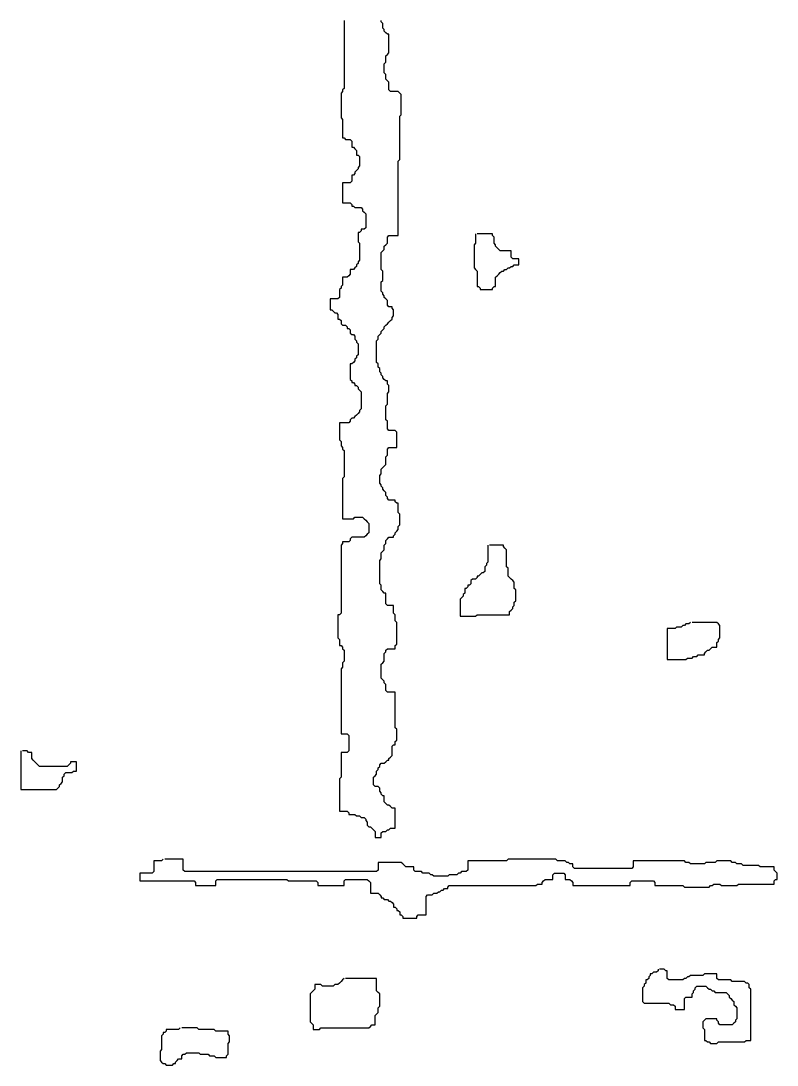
# Model space of a CAD drawing. Header units: metres. Extents: x 0 to 1024, y 124 to 841.
# Drawn here: x 633.5 to 878, y 129 to 466.3 of the extents above; entities that cross this region are included whole.
import ezdxf

# ---------------------------------------------------------------- set-up
doc = ezdxf.new("R2010")
doc.units = ezdxf.units.M
doc.layers.add('CURB', color=7, linetype='Continuous')

msp = doc.modelspace()

# ---------------------------------------------------------------- linework, layer by layer
at = {"layer": 'CURB', "lineweight": 25}
for points in [[(738, 466.5), (738, 466), (738, 465.5), (738, 465), (738, 464.5), (738, 464), (738, 463.5), (738, 463), (738, 462.5), (738, 462), (738, 461.5), (738, 461), (738, 460.5), (738, 460), (738, 459.5), (738, 459), (738, 458.5), (738, 458), (738, 457.5), (738, 457), (738, 456.5), (738, 456), (738, 455.5), (738, 455), (738, 454.5), (738, 454), (738, 453.5), (738, 453), (738, 452.5), (738, 452), (738, 451.5), (738, 451), (738, 450.5), (738, 450), (738, 449.5), (738, 449), (738, 448.5), (738, 448), (738, 447.5), (738, 447), (738, 446.5), (738, 446), (738, 445.5), (738, 445), (738, 444.5), (737.5, 444), (737.5, 443.5), (737, 443), (737, 442.5), (737, 442), (737, 441.5), (737, 441), (737, 440.5), (737, 440), (737, 439.5), (737, 439), (737, 438.5), (737, 438), (737, 437.5), (737, 437), (737, 436.5), (737, 436), (737, 435.5), (737, 435), (737.5, 434.5), (737.5, 434), (737.5, 433.5), (737.5, 433), (737.5, 432.5), (737.5, 432), (737.5, 431.5), (737.5, 431), (737.5, 430.5), (737.5, 430), (737.5, 429.5), (737.5, 429), (737.5, 428.5), (738, 428.5), (738.5, 428), (739, 428), (739.5, 428), (740, 428), (740.5, 427.5), (740.5, 427), (740.5, 426.5), (740.5, 426), (740.5, 425.5), (741, 425.5), (741.5, 425), (742, 424.5), (742, 424), (742, 423.5), (742, 423), (742.5, 423), (743, 422.5), (743, 422), (743, 421.5), (743, 421), (743, 420.5), (743, 420), (743, 419.5), (742.5, 419), (742.5, 418.5), (742, 418), (741.5, 417.5), (741.5, 417), (741, 416.5), (740.5, 416.5), (740.5, 416), (740.5, 415.5), (740.5, 415), (740.5, 414.5), (740, 414), (739.5, 414), (739, 414), (738.5, 414), (738, 414), (737.5, 414), (737.5, 413.5), (737.5, 413), (737.5, 412.5), (737.5, 412), (737.5, 411.5), (737.5, 411), (737.5, 410.5), (737.5, 410), (737.5, 409.5), (737.5, 409), (737.5, 408.5), (737.5, 408), (737.5, 407.5), (738, 407.5), (738.5, 407.5), (739, 407.5), (739.5, 407.5), (740, 407.5), (740.5, 407), (740.5, 406.5), (741, 406.5), (741.5, 406), (742, 406), (742.5, 406), (743, 406), (743.5, 406), (744, 405.5), (744, 405), (744.5, 404.5), (745, 404), (745, 403.5), (745, 403), (745, 402.5), (745, 402), (745, 401.5), (745, 401), (745, 400.5), (745, 400), (745, 399.5), (744.5, 399), (744, 399), (743.5, 399), (743.5, 398.5), (743, 398), (742.5, 398), (742.5, 397.5), (742.5, 397), (742.5, 396.5), (742.5, 396), (742.5, 395.5), (742.5, 395), (743, 394.5), (743, 394), (743, 393.5), (743, 393), (743, 392.5), (743, 392), (743, 391.5), (743, 391), (743, 390.5), (743, 390), (743, 389.5), (743, 389), (742.5, 388.5), (742.5, 388), (742, 387.5), (742, 387), (741.5, 386.5), (741, 386), (740.5, 386), (740, 386), (740, 385.5), (740, 385), (740, 384.5), (739.5, 384), (739, 383.5), (738.5, 383.5), (738, 383.5), (737.5, 383.5), (737.5, 383), (737.5, 382.5), (737.5, 382), (737.5, 381.5), (737.5, 381), (737, 380.5), (737, 380), (736.5, 379.5), (736.5, 379), (736.5, 378.5), (736.5, 378), (736.5, 377.5), (736.5, 377), (736, 376.5), (735.5, 376.5), (735, 376.5), (734.5, 376.5), (734, 376.5), (733.5, 376.5), (733.5, 376), (733.5, 375.5), (733.5, 375), (733.5, 374.5), (733.5, 374), (733.5, 373.5), (733.5, 373), (734, 373), (734.5, 372.5), (735, 372), (735.5, 372), (736, 371.5), (736, 371), (736, 370.5), (736, 370), (736.5, 370), (737, 369.5), (737, 369), (737, 368.5), (737.5, 368), (738, 368), (738.5, 368), (739, 367.5), (739, 367), (739.5, 367), (740, 366.5), (740, 366), (740, 365.5), (740.5, 365), (741, 365), (741.5, 364.5), (741.5, 364), (741.5, 363.5), (742, 363), (742, 362.5), (742.5, 362), (742.5, 361.5), (742.5, 361), (742.5, 360.5), (742.5, 360), (742.5, 359.5), (742.5, 359), (742.5, 358.5), (742, 358), (742, 357.5), (741.5, 357), (741.5, 356.5), (741, 356), (740.5, 355.5), (740, 355.5), (740, 355), (740, 354.5), (740, 354), (740, 353.5), (740, 353), (740, 352.5), (740, 352), (740, 351.5), (740, 351), (740, 350.5), (740.5, 350), (740.5, 349.5), (741, 349.5), (741.5, 349), (741.5, 348.5), (742, 348.5), (742.5, 348), (742.5, 347.5), (743, 347), (743.5, 346.5), (743.5, 346), (743.5, 345.5), (743.5, 345), (743.5, 344.5), (743.5, 344), (743.5, 343.5), (743.5, 343), (743.5, 342.5), (743.5, 342), (743.5, 341.5), (743.5, 341), (743, 340.5), (743, 340), (742.5, 339.5), (742, 339), (741.5, 338.5), (741, 338), (740.5, 338), (740, 337.5), (740, 337), (739.5, 336.5), (739, 336.5), (738.5, 336.5), (738, 336.5), (737.5, 336.5), (737, 336.5), (736.5, 336.5), (736.5, 336), (736.5, 335.5), (736.5, 335), (736.5, 334.5), (736.5, 334), (736.5, 333.5), (736.5, 333), (736.5, 332.5), (736.5, 332), (736.5, 331.5), (736.5, 331), (737, 330.5), (737, 330), (737, 329.5), (737, 329), (737.5, 328.5), (737.5, 328), (738, 327.5), (738, 327), (738, 326.5), (738, 326), (738, 325.5), (738, 325), (738, 324.5), (738, 324), (738, 323.5), (738, 323), (738, 322.5), (738, 322), (738, 321.5), (738, 321), (738, 320.5), (738, 320), (738, 319.5), (738, 319), (737.5, 318.5), (737.5, 318), (737.5, 317.5), (737.5, 317), (737.5, 316.5), (737.5, 316), (737.5, 315.5), (737.5, 315), (737.5, 314.5), (737.5, 314), (737.5, 313.5), (737.5, 313), (737.5, 312.5), (737.5, 312), (737.5, 311.5), (737.5, 311), (737.5, 310.5), (737.5, 310), (737.5, 309.5), (737.5, 309), (737.5, 308.5), (737.5, 308), (737.5, 307.5), (737.5, 307), (737.5, 306.5), (737.5, 306), (737.5, 305.5), (738, 305.5), (738.5, 305.5), (739, 305.5), (739.5, 305.5), (740, 305.5), (740.5, 305.5), (741, 305.5), (741.5, 306), (742, 306), (742.5, 306), (743, 306), (743.5, 306), (744, 306), (744.5, 305.5), (745, 305), (745.5, 304.5), (746, 304), (746, 303.5), (746, 303), (746, 302.5), (746, 302), (746, 301.5), (746, 301), (745.5, 300.5), (745, 300), (744.5, 299.5), (744, 299.5), (743.5, 299.5), (743, 299.5), (742.5, 299.5), (742, 299.5), (741.5, 299.5), (741, 299.5), (740.5, 299.5), (740, 299), (740, 298.5), (739.5, 298), (739, 298), (738.5, 298), (738, 298), (737.5, 298), (737.5, 297.5), (737, 297), (737, 296.5), (737, 296), (737, 295.5), (737, 295), (737, 294.5), (737, 294), (737, 293.5), (737, 293), (737, 292.5), (737, 292), (737, 291.5), (737, 291), (737, 290.5), (737, 290), (737, 289.5), (737, 289), (737, 288.5), (737, 288), (737, 287.5), (737, 287), (737, 286.5), (737, 286), (737, 285.5), (737, 285), (737, 284.5), (737, 284), (737, 283.5), (737, 283), (737, 282.5), (737, 282), (737, 281.5), (737, 281), (737, 280.5), (737, 280), (737, 279.5), (737, 279), (737, 278.5), (737, 278), (737, 277.5), (737, 277), (737, 276.5), (737, 276), (737, 275.5), (737, 275), (736.5, 274.5), (736, 274.5), (736, 274), (736, 273.5), (736, 273), (736, 272.5), (736, 272), (736, 271.5), (736, 271), (736, 270.5), (736, 270), (736, 269.5), (736, 269), (736, 268.5), (736, 268), (736, 267.5), (736, 267), (736.5, 266.5), (736.5, 266), (736.5, 265.5), (736.5, 265), (736.5, 264.5), (737, 264.5), (737.5, 264), (737.5, 263.5), (738, 263), (738, 262.5), (738, 262), (738, 261.5), (738, 261), (738, 260.5), (738, 260), (738, 259.5), (737.5, 259), (737.5, 258.5), (737.5, 258), (737.5, 257.5), (737, 257), (737, 256.5), (737, 256), (737, 255.5), (737, 255), (737, 254.5), (737, 254), (737, 253.5), (737, 253), (737, 252.5), (737, 252), (737, 251.5), (737, 251), (737, 250.5), (737, 250), (737, 249.5), (737, 249), (737, 248.5), (737, 248), (737, 247.5), (737, 247), (737, 246.5), (737, 246), (737, 245.5), (737, 245), (737, 244.5), (737, 244), (737, 243.5), (737, 243), (737, 242.5), (737, 242), (737, 241.5), (737, 241), (737, 240.5), (737, 240), (737, 239.5), (737, 239), (737, 238.5), (737, 238), (737, 237.5), (737, 237), (737, 236.5), (737, 236), (737.5, 236), (738, 236), (738.5, 236), (739, 236), (739.5, 235.5), (739.5, 235), (739.5, 234.5), (739.5, 234), (739.5, 233.5), (739.5, 233), (739.5, 232.5), (739.5, 232), (739.5, 231.5), (739.5, 231), (739.5, 230.5), (739, 230), (738.5, 230), (738, 230), (737.5, 230), (737, 230), (737, 229.5), (737, 229), (737, 228.5), (737, 228), (737, 227.5), (737, 227), (737, 226.5), (737, 226), (737, 225.5), (737, 225), (737, 224.5), (737, 224), (737, 223.5), (737, 223), (737, 222.5), (737, 222), (736.5, 221.5), (736.5, 221), (736.5, 220.5), (736.5, 220), (736.5, 219.5), (736.5, 219), (736.5, 218.5), (736.5, 218), (736.5, 217.5), (736.5, 217), (736.5, 216.5), (736.5, 216), (736.5, 215.5), (736.5, 215), (736.5, 214.5), (736.5, 214), (736.5, 213.5), (736.5, 213), (736.5, 212.5), (736.5, 212), (736.5, 211.5), (736.5, 211), (737, 211), (737.5, 211), (738, 211), (738.5, 211), (739, 211), (739.5, 210.5), (739.5, 210), (740, 210), (740.5, 210), (741, 210), (741.5, 210), (742, 209.5), (742.5, 209.5), (743, 209.5), (743.5, 209), (744, 209), (744.5, 209), (745, 208.5), (745, 208), (745.5, 207.5), (745.5, 207), (745.5, 206.5), (746, 206), (746.5, 206), (747, 205.5), (747.5, 205), (748, 204.5), (748, 204), (748, 203.5), (748, 203), (748, 202.5), (748.5, 202.5), (749, 202.5), (749.5, 202.5), (750, 202.5), (750, 203), (750, 203.5), (750, 204), (750.5, 204.5), (751, 204.5), (751.5, 204.5), (752, 205), (752.5, 205), (753, 205.5), (753.5, 205.5), (754, 205.5), (754.5, 205.5), (754.5, 206), (754.5, 206.5), (754.5, 207), (754.5, 207.5), (754.5, 208), (754.5, 208.5), (754.5, 209), (754.5, 209.5), (754.5, 210), (754.5, 210.5), (754.5, 211), (754.5, 211.5), (754.5, 212), (754, 212), (753.5, 212), (753, 212.5), (752.5, 213), (752, 213), (751.5, 213.5), (751, 214), (751, 214.5), (751, 215), (751, 215.5), (751, 216), (750.5, 216), (750, 216.5), (750, 217), (749.5, 217.5), (749.5, 218), (749.5, 218.5), (749, 219), (748.5, 219), (748, 219), (747.5, 219.5), (747.5, 220), (747.5, 220.5), (747.5, 221), (747.5, 221.5), (747.5, 222), (748, 222.5), (748.5, 223), (748.5, 223.5), (748.5, 224), (749, 224.5), (749, 225), (749.5, 225.5), (749.5, 226), (750, 226.5), (750.5, 226.5), (751, 226.5), (751.5, 227), (752, 227.5), (752.5, 227.5), (752.5, 228), (753, 228.5), (753.5, 229), (753.5, 229.5), (753.5, 230), (753.5, 230.5), (753.5, 231), (753.5, 231.5), (753.5, 232), (754, 232.5), (754.5, 232.5), (754.5, 233), (754.5, 233.5), (755, 234), (755, 234.5), (755, 235), (755, 235.5), (755, 236), (755, 236.5), (755, 237), (755, 237.5), (754.5, 238), (754.5, 238.5), (754.5, 239), (754.5, 239.5), (754.5, 240), (754.5, 240.5), (754.5, 241), (754.5, 241.5), (754.5, 242), (754.5, 242.5), (754.5, 243), (754.5, 243.5), (754.5, 244), (754.5, 244.5), (754.5, 245), (754.5, 245.5), (754.5, 246), (754.5, 246.5), (754.5, 247), (754.5, 247.5), (754.5, 248), (754.5, 248.5), (754.5, 249), (754.5, 249.5), (754, 249.5), (753.5, 249.5), (753, 249.5), (752.5, 249.5), (752, 249.5), (751.5, 250), (751.5, 250.5), (751.5, 251), (751.5, 251.5), (751.5, 252), (751, 252.5), (751, 253), (750.5, 253.5), (750, 254), (750, 254.5), (750, 255), (750, 255.5), (750, 256), (750, 256.5), (750, 257), (750, 257.5), (750, 258), (750, 258.5), (750.5, 259), (751, 259.5), (751, 260), (751, 260.5), (751, 261), (751, 261.5), (751, 262), (751.5, 262.5), (751.5, 263), (752, 263.5), (752.5, 263.5), (753, 263.5), (753.5, 263.5), (754, 263.5), (754.5, 263.5), (754.5, 264), (754.5, 264.5), (755, 265), (755, 265.5), (755, 266), (755, 266.5), (755, 267), (755, 267.5), (755, 268), (755, 268.5), (755, 269), (755, 269.5), (755, 270), (755, 270.5), (755, 271), (755, 271.5), (755, 272), (754.5, 272.5), (754.5, 273), (754.5, 273.5), (754.5, 274), (754.5, 274.5), (754, 275), (754, 275.5), (754, 276), (754, 276.5), (754, 277), (754, 277.5), (753.5, 277.5), (753, 277.5), (752.5, 277.5), (752, 277.5), (751.5, 278), (751.5, 278.5), (751.5, 279), (751.5, 279.5), (751.5, 280), (751.5, 280.5), (751.5, 281), (751.5, 281.5), (751, 281.5), (750.5, 282), (750, 282.5), (750, 283), (750, 283.5), (750, 284), (749.5, 284.5), (749.5, 285), (749.5, 285.5), (749.5, 286), (749.5, 286.5), (749.5, 287), (749.5, 287.5), (749.5, 288), (749.5, 288.5), (749.5, 289), (749.5, 289.5), (749.5, 290), (749.5, 290.5), (749.5, 291), (749.5, 291.5), (749.5, 292), (750, 292.5), (750, 293), (750, 293.5), (750, 294), (750, 294.5), (750.5, 295), (751, 295.5), (751, 296), (751, 296.5), (751, 297), (751.5, 297.5), (751.5, 298), (751.5, 298.5), (752, 299), (752.5, 299.5), (753, 299.5), (753.5, 299.5), (754, 299.5), (754, 300), (754.5, 300.5), (754.5, 301), (755, 301.5), (755.5, 302), (755.5, 302.5), (755.5, 303), (756, 303.5), (756, 304), (756, 304.5), (756, 305), (756, 305.5), (756, 306), (756, 306.5), (756, 307), (755.5, 307.5), (755.5, 308), (755.5, 308.5), (755.5, 309), (755.5, 309.5), (755.5, 310), (755.5, 310.5), (755, 310.5), (754.5, 311), (754.5, 311.5), (754, 311.5), (753.5, 311.5), (753, 311.5), (752.5, 311.5), (752, 312), (752, 312.5), (751.5, 313), (751.5, 313.5), (751.5, 314), (751, 314.5), (750.5, 315), (750.5, 315.5), (750, 316), (750, 316.5), (749.5, 317), (749.5, 317.5), (749.5, 318), (749.5, 318.5), (749.5, 319), (749.5, 319.5), (750, 320), (750, 320.5), (750, 321), (750, 321.5), (750.5, 322), (751, 322.5), (751.5, 323), (751.5, 323.5), (751.5, 324), (751.5, 324.5), (751.5, 325), (751.5, 325.5), (752, 326), (752, 326.5), (752, 327), (752, 327.5), (752, 328), (752.5, 328.5), (753, 328.5), (753.5, 328.5), (754, 328.5), (754.5, 328.5), (755, 328.5), (755, 329), (755, 329.5), (755, 330), (755, 330.5), (755, 331), (755, 331.5), (755, 332), (755, 332.5), (755, 333), (755, 333.5), (754.5, 334), (754, 334), (753.5, 334), (753, 334), (752.5, 334), (752, 334.5), (752, 335), (752, 335.5), (752, 336), (752, 336.5), (752, 337), (751.5, 337.5), (751.5, 338), (751.5, 338.5), (751.5, 339), (751.5, 339.5), (751.5, 340), (751.5, 340.5), (751.5, 341), (751.5, 341.5), (751.5, 342), (752, 342.5), (752, 343), (752, 343.5), (752, 344), (752, 344.5), (752, 345), (752, 345.5), (752, 346), (752.5, 346.5), (752.5, 347), (752.5, 347.5), (752.5, 348), (752.5, 348.5), (752, 349), (752, 349.5), (752, 350), (751.5, 350), (751, 350.5), (750.5, 351), (750.5, 351.5), (750, 352), (750, 352.5), (749.5, 353), (749.5, 353.5), (749.5, 354), (749, 354.5), (749, 355), (749, 355.5), (748.5, 356), (748.5, 356.5), (748.5, 357), (748.5, 357.5), (748.5, 358), (748.5, 358.5), (748.5, 359), (748.5, 359.5), (748.5, 360), (748.5, 360.5), (748.5, 361), (748.5, 361.5), (748.5, 362), (748.5, 362.5), (748.5, 363), (749, 363.5), (749, 364), (749, 364.5), (749.5, 365), (750, 365.5), (750, 366), (750.5, 366.5), (751, 367), (751, 367.5), (751.5, 368), (752, 368.5), (752.5, 369), (753, 369.5), (753.5, 370), (753.5, 370.5), (754, 371), (754, 371.5), (754, 372), (754, 372.5), (754, 373), (753.5, 373.5), (753.5, 374), (753, 374), (752.5, 374), (752, 374.5), (752, 375), (752, 375.5), (752, 376), (751.5, 376.5), (751, 377), (751, 377.5), (750.5, 378), (750.5, 378.5), (750, 379), (750, 379.5), (750, 380), (750, 380.5), (750, 381), (750, 381.5), (750, 382), (750.5, 382.5), (750.5, 383), (750.5, 383.5), (750.5, 384), (750.5, 384.5), (750.5, 385), (750.5, 385.5), (750, 386), (750, 386.5), (750, 387), (750, 387.5), (750, 388), (750, 388.5), (750, 389), (750, 389.5), (750, 390), (750, 390.5), (750, 391), (750, 391.5), (750.5, 392), (751, 392.5), (751, 393), (751, 393.5), (751.5, 394), (752, 394.5), (752, 395), (752, 395.5), (752, 396), (752, 396.5), (752.5, 397), (753, 397), (753.5, 397), (754, 397), (754.5, 397), (755, 397), (755.5, 397), (755.5, 397.5), (755.5, 398), (755.5, 398.5), (755.5, 399), (755.5, 399.5), (755.5, 400), (755.5, 400.5), (755.5, 401), (755.5, 401.5), (755.5, 402), (755.5, 402.5), (755.5, 403), (755.5, 403.5), (755.5, 404), (755.5, 404.5), (755.5, 405), (755.5, 405.5), (755.5, 406), (755.5, 406.5), (755.5, 407), (755.5, 407.5), (755.5, 408), (755.5, 408.5), (755.5, 409), (755.5, 409.5), (755.5, 410), (755.5, 410.5), (755.5, 411), (755.5, 411.5), (755.5, 412), (755.5, 412.5), (755.5, 413), (755.5, 413.5), (755.5, 414), (755.5, 414.5), (755.5, 415), (755.5, 415.5), (755.5, 416), (755.5, 416.5), (755.5, 417), (755.5, 417.5), (755.5, 418), (755.5, 418.5), (755.5, 419), (755.5, 419.5), (755.5, 420), (755.5, 420.5), (755.5, 421), (756, 421.5), (756, 422), (756, 422.5), (756, 423), (756, 423.5), (756, 424), (756, 424.5), (756, 425), (756, 425.5), (756, 426), (756, 426.5), (756, 427), (756, 427.5), (756, 428), (756, 428.5), (756, 429), (756, 429.5), (756, 430), (756, 430.5), (756, 431), (756, 431.5), (756, 432), (756, 432.5), (756, 433), (756, 433.5), (756, 434), (756, 434.5), (756, 435), (756, 435.5), (756.5, 436), (756.5, 436.5), (756.5, 437), (756.5, 437.5), (756.5, 438), (756.5, 438.5), (756.5, 439), (756.5, 439.5), (756.5, 440), (756.5, 440.5), (756.5, 441), (756.5, 441.5), (756.5, 442), (756.5, 442.5), (756, 443), (755.5, 443.5), (755, 443.5), (754.5, 443.5), (754, 443.5), (753.5, 443.5), (753, 443.5), (752.5, 444), (752.5, 444.5), (752.5, 445), (752.5, 445.5), (752.5, 446), (752.5, 446.5), (752, 447), (751.5, 447.5), (751.5, 448), (751.5, 448.5), (751.5, 449), (751, 449.5), (751, 450), (751, 450.5), (751, 451), (751, 451.5), (751, 452), (751, 452.5), (751.5, 453), (751.5, 453.5), (751.5, 454), (751.5, 454.5), (751.5, 455), (752, 455.5), (752.5, 456), (752.5, 456.5), (752.5, 457), (752.5, 457.5), (752.5, 458), (752.5, 458.5), (752.5, 459), (752.5, 459.5), (752.5, 460), (752.5, 460.5), (752.5, 461), (752.5, 461.5), (752.5, 462), (752, 462), (751.5, 462.5), (751, 463), (751, 463.5), (750.5, 464), (750.5, 464.5), (750.5, 465), (750.5, 465.5), (750, 466), (750, 466.5)], [(780.5, 397.5), (780.5, 397), (780.5, 396.5), (780.5, 396), (780.5, 395.5), (780.5, 395), (780.5, 394.5), (780, 394), (780, 393.5), (780, 393), (780, 392.5), (780, 392), (780, 391.5), (780, 391), (780, 390.5), (780, 390), (780, 389.5), (780, 389), (780, 388.5), (780, 388), (780, 387.5), (780, 387), (780, 386.5), (780.5, 386), (781, 385.5), (781, 385), (781, 384.5), (781, 384), (781, 383.5), (781, 383), (781, 382.5), (781, 382), (781, 381.5), (781, 381), (781, 380.5), (781.5, 380.5), (782, 380), (782, 379.5), (782.5, 379.5), (783, 379.5), (783.5, 379.5), (784, 379.5), (784.5, 379.5), (785, 379.5), (785.5, 379.5), (786, 379.5), (786, 380), (786.5, 380.5), (787, 380.5), (787, 381), (787, 381.5), (787, 382), (787, 382.5), (787, 383), (787, 383.5), (787.5, 384), (788, 384.5), (788.5, 385), (789, 385.5), (789.5, 385.5), (790, 386), (790.5, 386), (791, 386.5), (791.5, 386.5), (792, 387), (792.5, 387), (793, 387.5), (793.5, 387.5), (794, 387.5), (794.5, 387.5), (794.5, 388), (794.5, 388.5), (794.5, 389), (794.5, 389.5), (794, 389.5), (793.5, 389.5), (793, 389.5), (792.5, 389.5), (792, 390), (792, 390.5), (792, 391), (792, 391.5), (792, 392), (791.5, 392), (791, 392), (790.5, 392), (790, 392), (789.5, 392), (789, 392), (788.5, 392), (788, 392.5), (787.5, 393), (787, 393.5), (787, 394), (786.5, 394.5), (786.5, 395), (786.5, 395.5), (786.5, 396), (786.5, 396.5), (786, 397), (786, 397.5), (785.5, 397.5), (785, 397.5), (784.5, 397.5), (784, 397.5), (783.5, 397.5), (783, 397.5), (782.5, 397.5), (782, 397.5), (781.5, 397.5), (781, 397.5)], [(784.5, 297), (784.5, 296.5), (784.5, 296), (784.5, 295.5), (784.5, 295), (784.5, 294.5), (784.5, 294), (784.5, 293.5), (784.5, 293), (784.5, 292.5), (784.5, 292), (784.5, 291.5), (784, 291), (784, 290.5), (783.5, 290), (783.5, 289.5), (783.5, 289), (783.5, 288.5), (783, 288), (782.5, 288), (782, 287.5), (781.5, 287), (781, 287), (781, 286.5), (780.5, 286), (780, 286), (779.5, 286), (779, 285.5), (779, 285), (779, 284.5), (778.5, 284), (778, 284), (778, 283.5), (777.5, 283), (777, 283), (777, 282.5), (777, 282), (777, 281.5), (776.5, 281), (776.5, 280.5), (776, 280), (775.5, 279.5), (775.5, 279), (775.5, 278.5), (775.5, 278), (775.5, 277.5), (775.5, 277), (775.5, 276.5), (775.5, 276), (775.5, 275.5), (775.5, 275), (775.5, 274.5), (775.5, 274), (776, 274), (776.5, 274), (777, 274), (777.5, 274), (778, 274), (778.5, 274), (779, 274), (779.5, 274), (780, 274), (780.5, 274), (781, 274.5), (781.5, 274.5), (782, 274.5), (782.5, 274.5), (783, 274.5), (783.5, 274.5), (784, 274.5), (784.5, 274.5), (785, 274.5), (785.5, 274.5), (786, 274.5), (786.5, 274.5), (787, 274.5), (787.5, 274.5), (788, 274.5), (788.5, 274.5), (789, 274.5), (789.5, 274.5), (790, 274.5), (790.5, 274.5), (791, 274.5), (791.5, 274.5), (791.5, 275), (791.5, 275.5), (792, 276), (792.5, 276.5), (792.5, 277), (793, 277.5), (793, 278), (793, 278.5), (793.5, 279), (793.5, 279.5), (793.5, 280), (793.5, 280.5), (793.5, 281), (793.5, 281.5), (793.5, 282), (793.5, 282.5), (793, 283), (793, 283.5), (793, 284), (793, 284.5), (793, 285), (792.5, 285.5), (792, 286), (791.5, 286.5), (791, 287), (791, 287.5), (791, 288), (791, 288.5), (791, 289), (791, 289.5), (790.5, 290), (790.5, 290.5), (790.5, 291), (790.5, 291.5), (790.5, 292), (790.5, 292.5), (790.5, 293), (790.5, 293.5), (790.5, 294), (790.5, 294.5), (790.5, 295), (790.5, 295.5), (790, 296), (789.5, 296.5), (789.5, 297), (789, 297), (788.5, 297), (788, 297), (787.5, 297), (787, 297), (786.5, 297), (786, 297), (785.5, 297), (785, 297)], [(850, 272), (849.5, 271.5), (849, 271.5), (848.5, 271.5), (848, 271), (847.5, 271), (847, 270.5), (846.5, 270.5), (846, 270.5), (845.5, 270.5), (845, 270), (844.5, 270), (844, 270), (843.5, 270), (843, 270), (842.5, 270), (842.5, 269.5), (842.5, 269), (842.5, 268.5), (842.5, 268), (842.5, 267.5), (842.5, 267), (842.5, 266.5), (842.5, 266), (842.5, 265.5), (842.5, 265), (842.5, 264.5), (842.5, 264), (842.5, 263.5), (842.5, 263), (842.5, 262.5), (842.5, 262), (842.5, 261.5), (842.5, 261), (842.5, 260.5), (842.5, 260), (843, 260), (843.5, 260), (844, 260), (844.5, 260), (845, 260), (845.5, 260), (846, 260), (846.5, 260), (847, 260), (847.5, 260), (848, 260), (848.5, 260), (849, 260.5), (849.5, 260.5), (850, 260.5), (850.5, 260.5), (851, 261), (851.5, 261), (852, 261), (852.5, 261.5), (853, 261.5), (853.5, 261.5), (854, 261.5), (854.5, 261.5), (854.5, 262), (855, 262.5), (855.5, 263), (856, 263), (856.5, 263.5), (857, 264), (857.5, 264), (858, 264), (858.5, 264), (858.5, 264.5), (858.5, 265), (858.5, 265.5), (859, 266), (859, 266.5), (859.5, 267), (859.5, 267.5), (859.5, 268), (859.5, 268.5), (859.5, 269), (859.5, 269.5), (859.5, 270), (859.5, 270.5), (859.5, 271), (859, 271.5), (858.5, 272), (858, 272), (857.5, 272), (857, 272), (856.5, 272), (856, 272), (855.5, 272), (855, 272), (854.5, 272), (854, 272), (853.5, 272), (853, 272), (852.5, 272), (852, 272), (851.5, 272), (851, 272), (850.5, 272)], [(633.5, 230.5), (633.5, 230), (633.5, 229.5), (633.5, 229), (633.5, 228.5), (633.5, 228), (633.5, 227.5), (633.5, 227), (633.5, 226.5), (633.5, 226), (633.5, 225.5), (633.5, 225), (633.5, 224.5), (633.5, 224), (633.5, 223.5), (633.5, 223), (633.5, 222.5), (633.5, 222), (633.5, 221.5), (633.5, 221), (633.5, 220.5), (633.5, 220), (633.5, 219.5), (633.5, 219), (633.5, 218.5), (633.5, 218), (634, 218), (634.5, 218), (635, 218), (635.5, 218), (636, 218), (636.5, 218), (637, 218), (637.5, 218), (638, 218), (638.5, 218), (639, 218), (639.5, 218), (640, 218), (640.5, 218), (641, 218), (641.5, 218), (642, 218), (642.5, 218), (643, 218), (643.5, 218), (644, 218), (644.5, 218), (645, 218), (645.5, 218.5), (646, 219), (646, 219.5), (646.5, 220), (647, 220.5), (647, 221), (647, 221.5), (647, 222), (647.5, 222.5), (647.5, 223), (648, 223.5), (648.5, 223.5), (649, 223.5), (649.5, 223.5), (650, 223.5), (650.5, 224), (651, 224), (651.5, 224), (651.5, 224.5), (651.5, 225), (651.5, 225.5), (651.5, 226), (651.5, 226.5), (651.5, 227), (651, 227), (650.5, 227), (650, 227), (649.5, 227), (649.5, 226.5), (649, 226), (648.5, 225.5), (648, 225.5), (647.5, 225.5), (647, 225.5), (646.5, 225.5), (646, 225.5), (645.5, 225.5), (645, 225.5), (644.5, 225.5), (644, 225.5), (643.5, 225.5), (643, 225.5), (642.5, 225.5), (642, 225.5), (641.5, 225.5), (641, 225.5), (640.5, 225.5), (640, 225.5), (639.5, 225.5), (639, 226), (638.5, 226.5), (638, 227), (637.5, 227.5), (637, 228), (637, 228.5), (637, 229), (637, 229.5), (637, 230), (636.5, 230), (636, 230), (635.5, 230.5), (635, 230.5), (634.5, 230.5), (634, 230.5)], [(679.5, 195.5), (679, 195), (678.5, 195), (678, 195), (677.5, 195), (677, 195), (676.5, 195), (676.5, 194.5), (676.5, 194), (676.5, 193.5), (676.5, 193), (676.5, 192.5), (676.5, 192), (676.5, 191.5), (676, 191), (675.5, 191), (675, 191), (674.5, 191), (674, 191), (673.5, 191), (673, 191), (672.5, 191), (672, 191), (672, 190.5), (672, 190), (672, 189.5), (672, 189), (672, 188.5), (672.5, 188.5), (673, 188.5), (673.5, 188.5), (674, 188.5), (674.5, 188.5), (675, 188.5), (675.5, 188.5), (676, 188.5), (676.5, 188.5), (677, 188.5), (677.5, 188.5), (678, 188.5), (678.5, 188.5), (679, 188.5), (679.5, 188.5), (680, 188.5), (680.5, 188.5), (681, 188.5), (681.5, 188.5), (682, 188.5), (682.5, 188.5), (683, 188.5), (683.5, 188.5), (684, 188.5), (684.5, 188.5), (685, 188.5), (685.5, 188.5), (686, 188.5), (686.5, 188.5), (687, 188.5), (687.5, 188.5), (688, 188.5), (688.5, 188.5), (689, 188.5), (689.5, 188.5), (690, 188), (690, 187.5), (690, 187), (690.5, 187), (691, 187), (691.5, 187), (692, 187), (692.5, 187), (693, 187), (693.5, 187), (694, 187), (694.5, 187), (695, 187), (695.5, 187), (696, 187), (696.5, 187), (696.5, 187.5), (696.5, 188), (696.5, 188.5), (697, 189), (697.5, 189), (698, 189), (698.5, 189), (699, 189), (699.5, 189), (700, 189), (700.5, 189), (701, 189), (701.5, 189), (702, 189), (702.5, 189), (703, 189), (703.5, 189), (704, 189), (704.5, 189), (705, 189), (705.5, 189), (706, 189), (706.5, 189), (707, 189), (707.5, 189), (708, 189), (708.5, 189), (709, 189), (709.5, 189), (710, 189), (710.5, 189), (711, 189), (711.5, 189), (712, 189), (712.5, 189), (713, 189), (713.5, 189), (714, 189), (714.5, 189), (715, 189), (715.5, 189), (716, 189), (716.5, 189), (717, 189), (717.5, 189), (718, 189), (718.5, 189), (719, 189), (719.5, 189), (720, 188.5), (720.5, 188.5), (721, 188.5), (721.5, 188.5), (722, 188.5), (722.5, 188.5), (723, 188.5), (723.5, 188.5), (724, 188.5), (724.5, 188.5), (725, 188.5), (725.5, 188.5), (726, 188.5), (726.5, 188.5), (727, 188.5), (727.5, 188.5), (728, 188.5), (728.5, 188.5), (729, 188.5), (729.5, 188), (729.5, 187.5), (729.5, 187), (730, 187), (730.5, 187), (731, 187), (731.5, 187), (732, 187), (732.5, 187), (733, 187), (733.5, 187), (734, 187), (734.5, 187), (735, 187), (735.5, 187), (736, 187), (736.5, 187), (737, 187), (737.5, 187), (738, 187), (738, 187.5), (738, 188), (738, 188.5), (738.5, 189), (739, 189), (739.5, 189), (740, 189), (740.5, 189), (741, 189), (741.5, 189), (742, 189), (742.5, 189), (743, 189), (743.5, 189), (744, 189), (744.5, 189), (745, 189), (745.5, 189), (746, 188.5), (746.5, 188), (746.5, 187.5), (746.5, 187), (746.5, 186.5), (746.5, 186), (746.5, 185.5), (746.5, 185), (746.5, 184.5), (747, 184.5), (747.5, 184.5), (748, 184.5), (748.5, 184.5), (749, 184.5), (749.5, 184), (750, 183.5), (750, 183), (750.5, 183), (751, 182.5), (751.5, 182.5), (752, 182.5), (752.5, 182), (753, 182), (753.5, 181.5), (754, 181), (754, 180.5), (754, 180), (754.5, 180), (755, 179.5), (755, 179), (755.5, 179), (756, 178.5), (756, 178), (756, 177.5), (756.5, 177.5), (757, 177), (757, 176.5), (757.5, 176.5), (758, 176.5), (758.5, 176.5), (759, 176.5), (759.5, 176.5), (760, 176.5), (760.5, 176.5), (761, 176.5), (761.5, 176.5), (761.5, 177), (762, 177.5), (762.5, 177.5), (763, 177.5), (763.5, 177.5), (764, 177.5), (764.5, 177.5), (764.5, 178), (764.5, 178.5), (764.5, 179), (764.5, 179.5), (764.5, 180), (764.5, 180.5), (764.5, 181), (764.5, 181.5), (764.5, 182), (764.5, 182.5), (764.5, 183), (764.5, 183.5), (765, 184), (765.5, 184), (766, 184), (766.5, 184), (767, 184.5), (767.5, 184.5), (768, 184.5), (768.5, 185), (769, 185), (769.5, 185.5), (770, 185.5), (770.5, 186), (771, 186), (771.5, 186), (771.5, 186.5), (772, 187), (772.5, 187), (773, 187), (773.5, 187), (774, 187), (774.5, 187), (775, 187), (775.5, 187), (776, 187), (776.5, 187), (777, 187), (777.5, 187), (778, 187), (778.5, 187), (779, 187), (779.5, 187), (780, 187), (780.5, 187), (781, 187), (781.5, 187), (782, 187), (782.5, 187), (783, 187), (783.5, 187), (784, 187), (784.5, 187), (785, 187), (785.5, 187), (786, 187), (786.5, 187), (787, 187), (787.5, 187), (788, 187), (788.5, 187), (789, 187), (789.5, 187), (790, 187), (790.5, 187), (791, 187), (791.5, 187), (792, 187), (792.5, 187), (793, 187), (793.5, 187), (794, 187), (794.5, 187), (795, 187), (795.5, 187), (796, 187), (796.5, 187), (797, 187), (797.5, 187), (798, 187), (798.5, 187), (799, 187), (799.5, 187), (800, 187), (800.5, 187.5), (801, 187.5), (801.5, 187.5), (802, 187.5), (802, 188), (802.5, 188.5), (803, 189), (803.5, 189), (804, 189), (804.5, 189), (805, 189), (805.5, 189), (805.5, 189.5), (805.5, 190), (805.5, 190.5), (806, 191), (806.5, 191), (807, 191), (807.5, 191), (808, 191), (808.5, 191), (809, 191), (809.5, 190.5), (809.5, 190), (809.5, 189.5), (809.5, 189), (810, 189), (810.5, 189), (811, 189), (811.5, 188.5), (812, 188), (812, 187.5), (812, 187), (812.5, 187), (813, 187), (813.5, 187), (814, 187), (814.5, 187), (815, 187), (815.5, 187), (816, 187), (816.5, 187), (817, 187), (817.5, 187), (818, 187), (818.5, 187), (819, 187), (819.5, 187), (820, 187), (820.5, 187), (821, 187), (821.5, 187), (822, 187), (822.5, 187), (823, 187), (823.5, 187), (824, 187), (824.5, 187), (825, 187), (825.5, 187), (826, 187), (826.5, 187), (827, 187), (827.5, 187), (828, 187), (828.5, 187), (829, 187), (829.5, 187), (830, 187), (830.5, 187), (830.5, 187.5), (830.5, 188), (831, 188.5), (831.5, 188.5), (832, 188.5), (832.5, 188.5), (833, 188.5), (833.5, 188.5), (834, 188.5), (834.5, 188.5), (835, 188.5), (835.5, 188.5), (836, 188.5), (836.5, 188.5), (837, 188.5), (837.5, 188.5), (838, 188.5), (838.5, 188), (838.5, 187.5), (838.5, 187), (839, 187), (839.5, 187), (840, 187), (840.5, 187), (841, 187), (841.5, 187), (842, 187), (842.5, 187), (843, 187), (843.5, 187), (844, 187), (844.5, 187), (845, 187), (845.5, 187), (846, 187), (846.5, 187), (847, 187), (847.5, 187), (848, 186.5), (848.5, 186.5), (849, 186.5), (849.5, 186.5), (850, 186.5), (850.5, 186.5), (851, 186.5), (851.5, 186.5), (852, 186.5), (852.5, 186.5), (853, 186.5), (853.5, 186.5), (854, 186.5), (854.5, 186.5), (855, 186.5), (855.5, 186.5), (856, 186.5), (856.5, 187), (857, 187), (857.5, 187.5), (858, 187.5), (858.5, 187.5), (859, 187.5), (859.5, 187.5), (860, 187), (860.5, 187), (861, 187), (861.5, 187), (862, 187), (862.5, 187), (863, 187), (863.5, 187), (864, 187), (864.5, 187), (865, 187), (865.5, 187.5), (866, 187.5), (866.5, 187.5), (867, 187.5), (867.5, 187.5), (868, 187.5), (868.5, 187.5), (869, 187.5), (869.5, 187.5), (870, 187.5), (870.5, 187.5), (871, 187.5), (871.5, 187.5), (872, 187.5), (872.5, 187.5), (873, 187.5), (873.5, 187.5), (874, 187.5), (874.5, 187.5), (875, 187.5), (875.5, 187.5), (876, 187.5), (876.5, 187.5), (877, 187.5), (877, 188), (877, 188.5), (877.5, 189), (878, 189), (878, 189.5), (878, 190), (878, 190.5), (878, 191), (877.5, 191.5), (877, 192), (877, 192.5), (877, 193), (876.5, 193), (876, 193), (875.5, 193), (875, 193), (874.5, 193), (874, 193), (873.5, 193), (873, 193), (872.5, 193), (872, 193.5), (871.5, 193.5), (871, 193.5), (870.5, 193.5), (870, 193.5), (869.5, 193.5), (869, 193.5), (868.5, 193.5), (868, 193.5), (867.5, 193.5), (867, 193.5), (866.5, 194), (866, 194), (865.5, 194), (865, 194), (864.5, 194.5), (864, 194.5), (863.5, 194.5), (863, 195), (862.5, 195), (862, 195), (861.5, 195), (861, 195), (860.5, 195), (860, 195), (859.5, 195), (859, 195), (858.5, 195), (858, 194.5), (857.5, 194.5), (857, 194.5), (856.5, 194.5), (856, 194.5), (855.5, 194.5), (855, 194.5), (854.5, 194), (854, 194), (853.5, 194), (853, 194), (852.5, 194), (852, 194), (851.5, 194), (851, 194), (850.5, 194), (850, 194), (849.5, 194.5), (849, 194.5), (848.5, 194.5), (848, 195), (847.5, 195), (847, 195), (846.5, 195), (846, 195), (845.5, 195), (845, 195), (844.5, 195), (844, 195), (843.5, 195), (843, 195), (842.5, 195), (842, 195), (841.5, 195), (841, 195), (840.5, 195), (840, 195), (839.5, 195), (839, 195), (838.5, 195), (838, 195), (837.5, 195), (837, 195), (836.5, 195), (836, 195), (835.5, 195), (835, 195), (834.5, 195), (834, 195), (833.5, 195), (833, 195), (832.5, 195), (832, 195), (831.5, 195), (831.5, 194.5), (831.5, 194), (831.5, 193.5), (831.5, 193), (831, 192.5), (830.5, 192.5), (830, 192.5), (829.5, 192.5), (829, 192.5), (828.5, 192.5), (828, 192.5), (827.5, 192.5), (827, 192.5), (826.5, 192.5), (826, 192.5), (825.5, 192.5), (825, 192.5), (824.5, 192.5), (824, 192.5), (823.5, 192.5), (823, 192.5), (822.5, 192.5), (822, 192.5), (821.5, 192.5), (821, 192.5), (820.5, 192.5), (820, 192.5), (819.5, 192.5), (819, 192.5), (818.5, 192.5), (818, 192.5), (817.5, 192.5), (817, 192.5), (816.5, 192.5), (816, 192.5), (815.5, 192.5), (815, 192.5), (814.5, 192.5), (814, 192.5), (813.5, 192.5), (813, 192.5), (812.5, 192.5), (812, 193), (812, 193.5), (812, 194), (811.5, 194), (811, 194), (810.5, 194.5), (810, 194.5), (809.5, 195), (809, 195), (808.5, 195), (808, 195), (807.5, 195), (807, 195), (806.5, 195.5), (806, 195.5), (805.5, 195.5), (805, 195.5), (804.5, 195.5), (804, 195.5), (803.5, 195.5), (803, 195.5), (802.5, 195.5), (802, 195.5), (801.5, 195.5), (801, 195.5), (800.5, 195.5), (800, 195.5), (799.5, 195.5), (799, 195.5), (798.5, 195.5), (798, 195.5), (797.5, 195.5), (797, 195.5), (796.5, 195.5), (796, 195.5), (795.5, 195.5), (795, 195.5), (794.5, 195.5), (794, 195.5), (793.5, 195.5), (793, 195.5), (792.5, 195.5), (792, 195.5), (791.5, 195.5), (791, 195.5), (790.5, 195), (790, 195), (789.5, 195), (789, 195), (788.5, 195), (788, 195), (787.5, 195), (787, 195), (786.5, 195), (786, 195), (785.5, 195), (785, 195), (784.5, 195), (784, 195), (783.5, 195), (783, 195), (782.5, 195), (782, 195), (781.5, 195), (781, 195), (780.5, 195), (780, 195), (779.5, 195), (779, 195), (778.5, 195), (778, 195), (778, 194.5), (778, 194), (778, 193.5), (778, 193), (778, 192.5), (778, 192), (777.5, 191.5), (777, 191.5), (776.5, 191.5), (776, 191.5), (775.5, 191), (775, 191), (774.5, 190.5), (774, 190.5), (773.5, 190.5), (773, 190.5), (772.5, 190.5), (772, 190.5), (771.5, 190), (771, 190), (770.5, 190), (770, 190), (769.5, 190), (769, 190), (768.5, 190), (768, 190), (767.5, 190), (767, 190), (766.5, 190.5), (766, 190.5), (765.5, 191), (765, 191), (764.5, 191), (764, 191), (763.5, 191), (763, 191.5), (762.5, 191.5), (762, 191.5), (761.5, 191.5), (761, 191.5), (760.5, 192), (760.5, 192.5), (760.5, 193), (760, 193), (759.5, 193), (759, 193), (758.5, 193), (758, 193), (757.5, 193.5), (757, 194), (756.5, 194.5), (756, 194.5), (755.5, 194.5), (755, 194.5), (754.5, 194.5), (754, 194.5), (753.5, 194.5), (753, 194.5), (752.5, 194.5), (752, 194.5), (751.5, 194.5), (751, 194.5), (750.5, 194.5), (750, 194.5), (749.5, 194.5), (749, 194.5), (749, 194), (749, 193.5), (749, 193), (749, 192.5), (749, 192), (748.5, 191.5), (748, 191.5), (747.5, 191.5), (747, 191.5), (746.5, 191.5), (746, 191.5), (745.5, 191.5), (745, 191.5), (744.5, 191.5), (744, 191.5), (743.5, 191.5), (743, 191.5), (742.5, 191.5), (742, 191.5), (741.5, 191.5), (741, 191.5), (740.5, 191.5), (740, 191.5), (739.5, 191.5), (739, 191.5), (738.5, 191.5), (738, 191.5), (737.5, 191.5), (737, 191.5), (736.5, 191.5), (736, 191.5), (735.5, 191.5), (735, 191.5), (734.5, 191.5), (734, 191.5), (733.5, 191.5), (733, 191.5), (732.5, 191.5), (732, 191.5), (731.5, 191.5), (731, 191.5), (730.5, 191.5), (730, 191.5), (729.5, 191.5), (729, 191.5), (728.5, 191.5), (728, 191.5), (727.5, 191.5), (727, 191.5), (726.5, 191.5), (726, 191.5), (725.5, 191.5), (725, 191.5), (724.5, 191.5), (724, 191.5), (723.5, 191.5), (723, 191.5), (722.5, 191.5), (722, 191.5), (721.5, 191.5), (721, 191.5), (720.5, 191.5), (720, 191.5), (719.5, 191.5), (719, 191.5), (718.5, 191.5), (718, 191.5), (717.5, 191.5), (717, 191.5), (716.5, 191.5), (716, 191.5), (715.5, 191.5), (715, 191.5), (714.5, 191.5), (714, 191.5), (713.5, 191.5), (713, 191.5), (712.5, 191.5), (712, 191.5), (711.5, 191.5), (711, 191.5), (710.5, 191.5), (710, 191.5), (709.5, 191.5), (709, 191.5), (708.5, 191.5), (708, 191.5), (707.5, 191.5), (707, 191.5), (706.5, 191.5), (706, 191.5), (705.5, 191.5), (705, 191.5), (704.5, 191.5), (704, 191.5), (703.5, 191.5), (703, 191.5), (702.5, 191.5), (702, 191.5), (701.5, 191.5), (701, 191.5), (700.5, 191.5), (700, 191.5), (699.5, 191.5), (699, 191.5), (698.5, 191.5), (698, 191.5), (697.5, 191.5), (697, 191.5), (696.5, 191.5), (696, 191.5), (695.5, 191.5), (695, 191.5), (694.5, 191.5), (694, 191.5), (693.5, 191.5), (693, 191.5), (692.5, 191.5), (692, 191.5), (691.5, 191.5), (691, 191.5), (690.5, 191.5), (690, 191.5), (689.5, 191.5), (689, 191.5), (688.5, 191.5), (688, 191.5), (687.5, 191.5), (687, 191.5), (686.5, 191.5), (686, 192), (686, 192.5), (686, 193), (686, 193.5), (686, 194), (686, 194.5), (686, 195), (686, 195.5), (685.5, 195.5), (685, 195.5), (684.5, 195.5), (684, 195.5), (683.5, 195.5), (683, 195.5), (682.5, 195.5), (682, 195.5), (681.5, 195.5), (681, 195.5), (680.5, 195.5), (680, 195.5)], [(839.5, 160), (839.5, 159.5), (839, 159), (838.5, 159), (838, 159), (837.5, 158.5), (837, 158.5), (837, 158), (836.5, 157.5), (836.5, 157), (836, 156.5), (835.5, 156.5), (835.5, 156), (835.5, 155.5), (835, 155), (835, 154.5), (834.5, 154), (834.5, 153.5), (834.5, 153), (834.5, 152.5), (834.5, 152), (834.5, 151.5), (834.5, 151), (834.5, 150.5), (834.5, 150), (834.5, 149.5), (835, 149), (835.5, 149), (836, 149), (836.5, 149), (837, 149), (837.5, 149), (838, 149), (838.5, 149), (839, 149), (839.5, 149), (840, 149), (840.5, 149), (841, 149), (841.5, 149), (842, 149), (842.5, 149), (843, 149), (843.5, 148.5), (844, 148.5), (844.5, 148.5), (845, 148), (845, 147.5), (845, 147), (845.5, 147), (846, 147), (846.5, 147), (847, 147), (847.5, 147), (848, 147), (848, 147.5), (848, 148), (848, 148.5), (848, 149), (848, 149.5), (848, 150), (848, 150.5), (848.5, 151), (849, 151), (849.5, 151), (850, 151), (850.5, 151), (850.5, 151.5), (850.5, 152), (851, 152.5), (851, 153), (851.5, 153.5), (851.5, 154), (852, 154.5), (852.5, 154.5), (853, 154.5), (853.5, 154.5), (854, 154.5), (854.5, 154.5), (855, 154.5), (855.5, 154), (856, 153.5), (856.5, 153.5), (857, 153), (857.5, 153), (858, 152.5), (858.5, 152.5), (859, 152.5), (859.5, 152.5), (860, 152.5), (860.5, 152.5), (861, 152.5), (861.5, 152.5), (862, 152), (862.5, 151.5), (862.5, 151), (863, 150.5), (863.5, 150), (864, 149.5), (864, 149), (864, 148.5), (864.5, 148), (865, 147.5), (865, 147), (865, 146.5), (865, 146), (865, 145.5), (865, 145), (865, 144.5), (865, 144), (864.5, 143.5), (864.5, 143), (864, 142.5), (863.5, 142), (863, 142), (862.5, 142), (862, 142), (861.5, 142), (861, 142), (860.5, 142), (860, 142), (859.5, 142), (859, 142.5), (859, 143), (858.5, 143.5), (858.5, 144), (858, 144), (857.5, 144), (857, 144), (856.5, 144), (856, 144), (855.5, 144), (855, 144), (854.5, 143.5), (854, 143), (854, 142.5), (854, 142), (854, 141.5), (854, 141), (854.5, 140.5), (854.5, 140), (854.5, 139.5), (854.5, 139), (854.5, 138.5), (854.5, 138), (854.5, 137.5), (854.5, 137), (855, 137), (855.5, 136.5), (856, 136.5), (856.5, 136), (857, 136), (857.5, 136), (858, 136), (858.5, 136), (859, 136.5), (859.5, 136.5), (860, 136.5), (860.5, 136.5), (861, 136.5), (861.5, 136.5), (862, 136.5), (862.5, 136.5), (863, 136.5), (863.5, 136.5), (864, 136.5), (864.5, 136.5), (865, 136.5), (865.5, 136.5), (866, 136.5), (866.5, 136.5), (867, 136.5), (867.5, 136.5), (868, 137), (868.5, 137), (869, 137), (869.5, 137), (869.5, 137.5), (869.5, 138), (869.5, 138.5), (869.5, 139), (869.5, 139.5), (869.5, 140), (869.5, 140.5), (869.5, 141), (869.5, 141.5), (869.5, 142), (869.5, 142.5), (869.5, 143), (869.5, 143.5), (869.5, 144), (869.5, 144.5), (869.5, 145), (869.5, 145.5), (869.5, 146), (869.5, 146.5), (869.5, 147), (869.5, 147.5), (869.5, 148), (869.5, 148.5), (869.5, 149), (869.5, 149.5), (869.5, 150), (869.5, 150.5), (869.5, 151), (869.5, 151.5), (869.5, 152), (869.5, 152.5), (869.5, 153), (869.5, 153.5), (869, 154), (869, 154.5), (869, 155), (868.5, 155.5), (868, 155.5), (867.5, 156), (867, 156), (866.5, 156), (866, 156), (865.5, 156), (865, 156), (864.5, 156), (864, 156), (863.5, 156), (863, 156.5), (862.5, 156.5), (862, 156.5), (861.5, 156.5), (861, 156.5), (860.5, 156.5), (860, 156.5), (859.5, 156.5), (859, 156.5), (858.5, 157), (858.5, 157.5), (858.5, 158), (858.5, 158.5), (858, 158.5), (857.5, 158.5), (857, 158.5), (856.5, 158.5), (856, 158.5), (855.5, 158.5), (855, 158.5), (854.5, 158.5), (854, 158), (853.5, 158), (853, 158), (852.5, 158), (852, 158), (851.5, 158), (851, 158), (850.5, 158), (850, 158), (849.5, 157.5), (849, 157.5), (848.5, 157), (848, 157), (847.5, 156.5), (847, 156.5), (846.5, 156.5), (846, 156.5), (845.5, 156.5), (845, 156.5), (844.5, 156.5), (844, 156.5), (843.5, 156.5), (843, 156.5), (842.5, 157), (842.5, 157.5), (842.5, 158), (842.5, 158.5), (842.5, 159), (842.5, 159.5), (842, 159.5), (841.5, 160), (841, 160), (840.5, 160), (840, 160)], [(738, 157), (737.5, 156.5), (737, 156), (736.5, 155.5), (736, 155), (735.5, 155), (735, 155), (734.5, 154.5), (734, 154.5), (733.5, 154.5), (733, 154.5), (732.5, 154.5), (732, 154.5), (731.5, 154.5), (731, 154.5), (730.5, 155), (730, 155), (729.5, 155), (729, 155), (728.5, 155), (728.5, 154.5), (728.5, 154), (728.5, 153.5), (728, 153), (727.5, 152.5), (727, 152), (727, 151.5), (727, 151), (727, 150.5), (727, 150), (727, 149.5), (727, 149), (727, 148.5), (727, 148), (727, 147.5), (727, 147), (727, 146.5), (727, 146), (727, 145.5), (727, 145), (727, 144.5), (727, 144), (727, 143.5), (727, 143), (727.5, 142.5), (728, 142), (728, 141.5), (728, 141), (728, 140.5), (728.5, 140.5), (729, 140.5), (729.5, 140.5), (730, 140.5), (730.5, 141), (731, 141), (731.5, 141), (732, 141), (732.5, 141), (733, 141), (733.5, 141), (734, 141), (734.5, 141), (735, 141), (735.5, 141), (736, 141), (736.5, 141), (737, 141), (737.5, 141), (738, 141), (738.5, 141), (739, 141), (739.5, 141), (740, 141), (740.5, 141), (741, 141), (741.5, 141), (742, 141), (742.5, 141), (743, 141), (743.5, 141), (744, 141), (744.5, 141), (745, 141), (745.5, 141), (746, 141), (746.5, 141.5), (747, 142), (747.5, 142), (748, 142), (748, 142.5), (748, 143), (748, 143.5), (748, 144), (748, 144.5), (748, 145), (748.5, 145.5), (749, 146), (749, 146.5), (749, 147), (749, 147.5), (749.5, 148), (749.5, 148.5), (749.5, 149), (749.5, 149.5), (749.5, 150), (749.5, 150.5), (749.5, 151), (749.5, 151.5), (749.5, 152), (749, 152.5), (748.5, 153), (748.5, 153.5), (748.5, 154), (748.5, 154.5), (748.5, 155), (748.5, 155.5), (748.5, 156), (748.5, 156.5), (748.5, 157), (748, 157), (747.5, 157), (747, 157), (746.5, 157), (746, 157), (745.5, 157), (745, 157), (744.5, 157), (744, 157), (743.5, 157), (743, 157), (742.5, 157), (742, 157), (741.5, 157), (741, 157), (740.5, 157), (740, 157), (739.5, 157), (739, 157), (738.5, 157)], [(685, 141), (684.5, 140.5), (684, 140.5), (683.5, 140.5), (683, 140.5), (682.5, 140.5), (682, 140.5), (681.5, 140.5), (681, 140.5), (680.5, 140.5), (680.5, 140), (680, 139.5), (679.5, 139.5), (679.5, 139), (679, 138.5), (679, 138), (679, 137.5), (679, 137), (679, 136.5), (679, 136), (679, 135.5), (679, 135), (679, 134.5), (679, 134), (678.5, 133.5), (678.5, 133), (678.5, 132.5), (678.5, 132), (678.5, 131.5), (678.5, 131), (678.5, 130.5), (679, 130), (679.5, 129.5), (680, 129.5), (680.5, 129), (681, 129), (681.5, 129), (682, 129), (682.5, 129), (683, 129.5), (683.5, 129.5), (683.5, 130), (684, 130.5), (684.5, 131), (685, 131), (685.5, 131), (685.5, 131.5), (685.5, 132), (686, 132.5), (686.5, 132.5), (687, 133), (687.5, 133), (688, 133), (688.5, 133), (689, 133), (689.5, 133), (690, 133), (690.5, 133), (691, 133), (691.5, 132.5), (692, 132.5), (692.5, 132.5), (693, 132.5), (693.5, 132.5), (694, 132.5), (694.5, 132), (695, 132), (695.5, 132), (696, 132), (696.5, 131.5), (697, 131.5), (697.5, 131.5), (698, 131.5), (698.5, 131.5), (699, 131.5), (699.5, 131.5), (700, 131.5), (700, 132), (700.5, 132.5), (700.5, 133), (700.5, 133.5), (700.5, 134), (700.5, 134.5), (700.5, 135), (700.5, 135.5), (700.5, 136), (701, 136.5), (701, 137), (701, 137.5), (701, 138), (701, 138.5), (700.5, 139), (700.5, 139.5), (700.5, 140), (700, 140), (699.5, 140), (699, 140), (698.5, 140), (698, 140), (697.5, 140), (697, 140), (696.5, 140), (696, 140.5), (695.5, 140.5), (695, 140.5), (694.5, 140.5), (694, 140.5), (693.5, 140.5), (693, 140.5), (692.5, 140.5), (692, 140.5), (691.5, 140.5), (691, 140.5), (690.5, 141), (690, 141), (689.5, 141), (689, 141), (688.5, 141), (688, 141), (687.5, 141), (687, 141), (686.5, 141), (686, 141), (685.5, 141)]]:
    msp.add_lwpolyline(points, dxfattribs=at)

doc.saveas('drawing.dxf')
